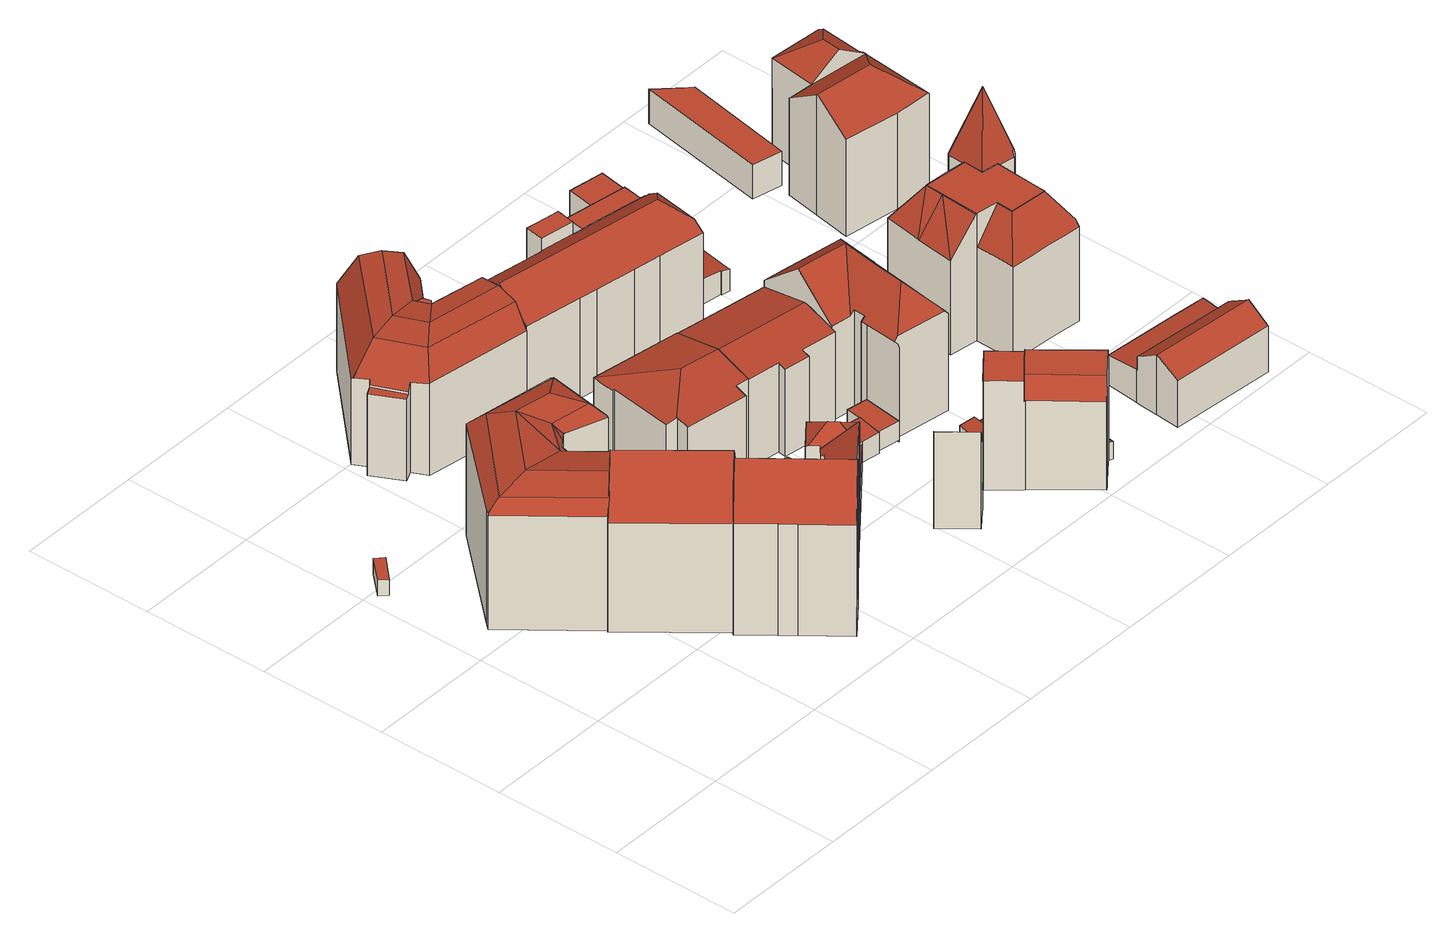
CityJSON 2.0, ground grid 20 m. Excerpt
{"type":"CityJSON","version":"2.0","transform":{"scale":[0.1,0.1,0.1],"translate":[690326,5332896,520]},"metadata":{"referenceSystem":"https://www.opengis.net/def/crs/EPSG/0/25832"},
"CityObjects":{
"building1":{"type":"Building","attributes":{"Gemeindeschluessel":"09162000","HoeheDach":"524.700","HoeheGrund":"522.080","Methode":"2000","NiedrigsteTraufeDesGebaeudes":"524.700","Geometrietyp2DReferenz":"3000","function":"51009_1610","roofType":"1000","measuredHeight":2.62},"geometry":[{"type":"MultiSurface","lod":"2","boundaries":[[[0,1,2,3]],[[4,5,6,7]],[[7,0,3,4]],[[5,2,1,6]],[[4,3,2,5]],[[6,1,0,7]]],"semantics":{"surfaces":[{"type":"RoofSurface"},{"type":"GroundSurface"},{"type":"WallSurface"}],"values":[0,1,2,2,2,2]}}]},
"building2":{"type":"Building","attributes":{"Gemeindeschluessel":"09162000","HoeheDach":"543.090","HoeheGrund":"521.630","Methode":"2000","NiedrigsteTraufeDesGebaeudes":"539.768","Geometrietyp2DReferenz":"3000","function":"31001_1000","roofType":"3100","measuredHeight":21.46,"storeysAboveGround":5},"geometry":[{"type":"MultiSurface","lod":"2","boundaries":[[[8,9,10,11]],[[12,13,14,8,11,15,16,17,18]],[[14,19,20,21,22,9,8]],[[21,20,23,24]],[[13,12,25,26,27]],[[20,19,28,23]],[[23,29,24]],[[30,31,32,33,34]],[[35,25,12,18,36]],[[37,29,23]],[[15,11,10,34,33]],[[38,39,40,41]],[[37,38,42,29]],[[14,13,27,28,19]],[[31,29,42,41]],[[15,33,32,16]],[[9,22,30,34,10]],[[17,43,40,39,36,18]],[[31,41,40,43,32]],[[24,29,31,30]],[[28,27,26,37,23]],[[37,35,36,39,38]],[[38,41,42]],[[43,17,16,32]],[[22,21,24,30]],[[25,35,37,26]]],"semantics":{"surfaces":[{"type":"WallSurface"},{"type":"GroundSurface"},{"type":"RoofSurface"}],"values":[0,1,0,2,0,2,2,2,0,2,0,2,2,0,2,0,2,0,2,2,2,2,2,0,2,2]}}]},
"building3":{"type":"Building","attributes":{"Gemeindeschluessel":"09162000","HoeheDach":"545.956","HoeheGrund":"521.390","Methode":"2000","NiedrigsteTraufeDesGebaeudes":"538.821","Geometrietyp2DReferenz":"3000","function":"31001_9998","roofType":"3100","measuredHeight":24.57,"storeysAboveGround":5},"geometry":[{"type":"MultiSurface","lod":"2","boundaries":[[[44,45,46,47]],[[48,49,50,51]],[[46,52,53,54,55,47]],[[48,56,57,58,59,49]],[[54,53,58,57]],[[60,50,49,59,58,53,52,46,45,61]],[[62,61,45,44,63,64]],[[65,66,67,68,64,63,44,47,55,54,57,56,48,51]],[[68,67,69,70,62,64]],[[67,66,65,51,50,60,71,69]],[[70,69,71,60,61,62]]],"semantics":{"surfaces":[{"type":"WallSurface"},{"type":"RoofSurface"},{"type":"GroundSurface"}],"values":[0,0,0,0,0,1,0,2,0,0,1]}}]},
"building4":{"type":"Building","attributes":{"Gemeindeschluessel":"09162000","HoeheDach":"545.020","HoeheGrund":"521.155","Methode":"2000","NiedrigsteTraufeDesGebaeudes":"539.313","Geometrietyp2DReferenz":"3000","function":"31001_1000","roofType":"3100","measuredHeight":23.86,"storeysAboveGround":5},"geometry":[{"type":"MultiSurface","lod":"2","boundaries":[[[72,73,74,75]],[[76,77,78,79]],[[80,81,82,83]],[[79,78,69,84]],[[85,86,87,88]],[[89,90,91,92]],[[93,94,87,86]],[[81,95,92,91,82]],[[96,97,98,99]],[[90,89,100,101]],[[96,102,103,104,97]],[[105,77,76,106]],[[107,108,109,110]],[[107,84,69,111,108]],[[85,112,113,93,86]],[[98,97,104,114,115]],[[116,117,103,102]],[[89,92,95,118,119,120,121,100]],[[114,104,103,117,87,94]],[[88,87,117,116]],[[81,80,109,108,111,122,74,73,118,95]],[[120,119,123]],[[109,80,83,124,110]],[[112,101,100,121,120,113]],[[105,122,111,69,78,77]],[[106,75,74,122,105]],[[113,120,123,115,114,94,93]],[[96,99,72,75,106,76,79,84,107,110,124,83,82,91,90,101,112,85,88,116,102]],[[118,73,72,99,98,115,123,119]]],"semantics":{"surfaces":[{"type":"WallSurface"},{"type":"RoofSurface"},{"type":"GroundSurface"}],"values":[0,0,0,0,0,0,1,0,0,0,0,0,0,0,0,1,0,1,1,0,1,0,0,0,1,0,1,2,0]}}]},
"building5":{"type":"Building","attributes":{"Gemeindeschluessel":"09162000","HoeheDach":"524.525","HoeheGrund":"522.550","Methode":"1000","NiedrigsteTraufeDesGebaeudes":"524.525","Geometrietyp2DReferenz":"3000","function":"31001_2000","roofType":"1000","measuredHeight":1.98},"geometry":[{"type":"MultiSurface","lod":"2","boundaries":[[[125,126,127,128]],[[129,130,131,132]],[[132,125,128,129]],[[130,127,126,131]],[[131,126,125,132]],[[129,128,127,130]]],"semantics":{"surfaces":[{"type":"RoofSurface"},{"type":"GroundSurface"},{"type":"WallSurface"}],"values":[0,1,2,2,2,2]}}]},
"building6":{"type":"Building","attributes":{"Gemeindeschluessel":"09162000","HoeheDach":"541.980","HoeheGrund":"522.640","Methode":"2000","NiedrigsteTraufeDesGebaeudes":"536.050","Geometrietyp2DReferenz":"3000","function":"31001_9998","roofType":"3100","measuredHeight":19.34,"storeysAboveGround":5},"geometry":[{"type":"MultiSurface","lod":"2","boundaries":[[[133,134,135,136,137]],[[138,139,140,141,142,143]],[[137,136,144,145]],[[138,146,139]],[[147,148,149,150]],[[151,152,153,154]],[[150,149,155,156]],[[136,146,157,144]],[[158,159,160,161]],[[144,162,163,145]],[[164,165,163,162,166,159,158]],[[167,168,169,152,151,170]],[[171,140,139]],[[172,156,155,173,135,134]],[[174,175,176,177,178]],[[142,141,179]],[[135,173,146,136]],[[172,175,174,168,167,180,181,182,164,158,161,183,184,147,150,156]],[[157,166,162,144]],[[181,180,185,154,153,186]],[[143,157,146,138]],[[184,187,148,147]],[[173,155,149,148,187,171,139,146]],[[175,172,134,133,176]],[[176,133,137,177]],[[167,170,185,180]],[[142,179,188,160,159,166,157]],[[182,181,186,189,190]],[[182,190,165,164]],[[184,183,188,179,141,140,171,187]],[[174,178,169,168]],[[170,151,154,185]],[[186,153,152,169,178,177,137,145,189]],[[142,157,143]],[[189,145,163,165,190]],[[161,160,188,183]]],"semantics":{"surfaces":[{"type":"RoofSurface"},{"type":"WallSurface"},{"type":"GroundSurface"}],"values":[0,0,0,1,1,1,1,0,1,0,1,1,1,1,1,1,0,2,0,1,1,1,0,1,0,1,0,1,1,1,1,0,0,1,0,1]}}]},
"building7":{"type":"Building","attributes":{"Gemeindeschluessel":"09162000","HoeheDach":"538.130","HoeheGrund":"522.330","Methode":"2000","NiedrigsteTraufeDesGebaeudes":"536.106","Geometrietyp2DReferenz":"3000","function":"31001_1000","roofType":"3200","measuredHeight":15.8,"storeysAboveGround":3},"geometry":[{"type":"MultiSurface","lod":"2","boundaries":[[[191,192,193,194]],[[193,195,196,194]],[[197,198,199,200]],[[201,202,203,204]],[[205,206,207,208,209,210]],[[210,209,211,212]],[[204,203,198,197]],[[213,214,194,196,215,216]],[[198,203,202,192,191,208,207,199]],[[200,199,207,206]],[[202,201,217,195,193,192]],[[208,191,194,214,213,211,209]],[[217,201,204,197,200,206,205,210,212,216,215,196,195]],[[212,211,213,216]]],"semantics":{"surfaces":[{"type":"RoofSurface"},{"type":"WallSurface"},{"type":"GroundSurface"}],"values":[0,1,1,1,1,1,1,1,0,1,1,0,2,1]}}]},
"building8":{"type":"Building","attributes":{"Gemeindeschluessel":"09162000","HoeheDach":"526.024","HoeheGrund":"521.950","Methode":"1000","NiedrigsteTraufeDesGebaeudes":"525.546","Geometrietyp2DReferenz":"3000","function":"31001_2000","roofType":"1000","measuredHeight":4.07},"geometry":[{"type":"MultiSurface","lod":"2","boundaries":[[[218,219,220,221,222,223,224]],[[221,225,226,222]],[[219,218,224,227,228,229]],[[219,229,230,220]],[[220,230,225,221]],[[229,228,227,231,226,225,230]],[[231,227,224,223,222,226]]],"semantics":{"surfaces":[{"type":"GroundSurface"},{"type":"WallSurface"},{"type":"RoofSurface"}],"values":[0,1,1,1,1,2,1]}}]},
"building9":{"type":"Building","attributes":{"Gemeindeschluessel":"09162000","HoeheDach":"524.931","HoeheGrund":"521.340","Methode":"1000","NiedrigsteTraufeDesGebaeudes":"523.493","Geometrietyp2DReferenz":"3000","function":"31001_2000","roofType":"2100","measuredHeight":3.59},"geometry":[{"type":"MultiSurface","lod":"2","boundaries":[[[232,233,234,235]],[[236,237,238,239]],[[240,241,233,232]],[[238,237,234,233,241]],[[240,232,235,236,239]],[[239,238,241,240]],[[235,234,237,236]]],"semantics":{"surfaces":[{"type":"WallSurface"},{"type":"RoofSurface"},{"type":"GroundSurface"}],"values":[0,0,0,1,2,0,0]}}]},
"building10":{"type":"Building","attributes":{"Gemeindeschluessel":"09162000","HoeheDach":"537.160","HoeheGrund":"521.330","Methode":"2000","NiedrigsteTraufeDesGebaeudes":"532.680","Geometrietyp2DReferenz":"3000","function":"31001_1000","roofType":"2100","measuredHeight":15.83,"storeysAboveGround":4},"geometry":[{"type":"MultiSurface","lod":"2","boundaries":[[[242,243,244,245,246,247,248]],[[249,250,248,247,246,251]],[[246,245,252,251]],[[250,249,251,252,253,254,255]],[[250,255,242,248]],[[255,254,243,242]],[[253,252,245,244]],[[244,243,254,253]]],"semantics":{"surfaces":[{"type":"WallSurface"},{"type":"GroundSurface"},{"type":"RoofSurface"}],"values":[0,1,0,0,0,2,2,0]}}]},
"building11":{"type":"Building","attributes":{"Gemeindeschluessel":"09162000","HoeheDach":"525.317","HoeheGrund":"521.870","Methode":"1000","NiedrigsteTraufeDesGebaeudes":"525.317","Geometrietyp2DReferenz":"3000","function":"31001_2000","roofType":"1000","measuredHeight":3.45},"geometry":[{"type":"MultiSurface","lod":"2","boundaries":[[[256,257,258,259]],[[260,261,262,256,259,263,264,265]],[[257,266,267,268,269,270,271,258]],[[261,260,265,269,268,267]],[[261,267,266,262]],[[259,258,271,263]],[[270,269,265,264,263,271]],[[262,266,257,256]]],"semantics":{"surfaces":[{"type":"WallSurface"},{"type":"GroundSurface"},{"type":"RoofSurface"}],"values":[0,1,2,0,0,0,0,0]}}]},
"building12":{"type":"Building","attributes":{"Gemeindeschluessel":"09162000","HoeheDach":"538.040","HoeheGrund":"521.870","Methode":"2000","NiedrigsteTraufeDesGebaeudes":"536.012","Geometrietyp2DReferenz":"3000","function":"31001_1000","roofType":"3100","measuredHeight":16.17,"storeysAboveGround":3},"geometry":[{"type":"MultiSurface","lod":"2","boundaries":[[[272,273,274,275,276,277,278,279,280,281]],[[282,273,272,283]],[[284,274,273,282]],[[285,277,276,286]],[[283,272,281,287]],[[279,288,289,280]],[[278,277,285,290,291,292,288,279]],[[281,280,289,293,294,287]],[[293,289,288,292]],[[295,275,274,284]],[[286,276,275,295]],[[291,290,285,286,295,284,282,283,287,294,293,292]]],"semantics":{"surfaces":[{"type":"RoofSurface"},{"type":"WallSurface"},{"type":"GroundSurface"}],"values":[0,1,1,1,1,0,1,1,1,1,1,2]}}]},
"building13":{"type":"Building","attributes":{"Gemeindeschluessel":"09162000","HoeheDach":"525.142","HoeheGrund":"522.040","Methode":"1000","NiedrigsteTraufeDesGebaeudes":"525.142","Geometrietyp2DReferenz":"3000","function":"31001_2000","roofType":"1000","measuredHeight":3.1},"geometry":[{"type":"MultiSurface","lod":"2","boundaries":[[[296,297,298,299]],[[300,301,302,303,304,305]],[[306,299,298,307,300,305]],[[303,302,308,309]],[[309,308,297,296]],[[307,298,297,308,302,301,300]],[[299,306,305,304,303,309,296]]],"semantics":{"surfaces":[{"type":"WallSurface"},{"type":"RoofSurface"},{"type":"GroundSurface"}],"values":[0,0,0,0,0,1,2]}}]},
"building14":{"type":"Building","attributes":{"Gemeindeschluessel":"09162000","HoeheDach":"542.380","HoeheGrund":"522.089","Methode":"2000","NiedrigsteTraufeDesGebaeudes":"532.380","Geometrietyp2DReferenz":"3000","function":"31001_1000","roofType":"3300","measuredHeight":20.29,"storeysAboveGround":6},"geometry":[{"type":"MultiSurface","lod":"2","boundaries":[[[310,311,312,313,314,315]],[[316,317,318,319]],[[320,321,322,323]],[[324,325,315,314,326,327,328,329,330,331]],[[332,318,317,333]],[[334,335,336,337]],[[336,338,339,340,337]],[[341,342,343,319,318,332,344]],[[345,346,347,348]],[[324,331,349,350]],[[320,351,338,336,335,321]],[[342,323,322,352,353,343]],[[354,355,356,333,317,316,357]],[[358,330,329,359]],[[360,361,362,363]],[[364,365,366,334,337,340]],[[333,356,362,361,344,332]],[[367,339,338,351]],[[368,325,324,350]],[[341,344,361,360]],[[348,347,366,365]],[[369,357,343,353]],[[314,313,326]],[[310,315,325,368]],[[370,371,372,373]],[[327,346,345,374,328]],[[319,343,357,316]],[[334,366,347,346,327,326,313,312,372,371,375,352,322,321,335]],[[370,354,357,369,375,371]],[[359,329,328,374]],[[353,352,375,369]],[[354,370,373,311,310,368,350,349,358,359,374,345,348,365,364,367,351,320,323,342,341,360,363,355]],[[373,372,312,311]],[[363,362,356,355]],[[364,340,339,367]],[[349,331,330,358]]],"semantics":{"surfaces":[{"type":"WallSurface"},{"type":"RoofSurface"},{"type":"GroundSurface"}],"values":[0,1,0,1,0,0,1,0,0,0,0,0,0,0,0,0,1,0,0,0,0,1,1,0,0,0,0,1,0,0,0,2,0,0,0,0]}}]},
"building15":{"type":"Building","attributes":{"Gemeindeschluessel":"09162000","HoeheDach":"539.310","HoeheGrund":"520.960","Methode":"2000","NiedrigsteTraufeDesGebaeudes":"535.505","Geometrietyp2DReferenz":"3000","function":"31001_1000","roofType":"1000","measuredHeight":18.35,"storeysAboveGround":4},"geometry":[{"type":"MultiSurface","lod":"2","boundaries":[[[376,377,378,379,380,381,382,383]],[[384,385,386,387,388,389,390]],[[382,381,386,385,391,392]],[[383,382,392,393,394]],[[392,391,393]],[[395,396,390,389]],[[385,384,391]],[[397,394,393,398,399]],[[387,386,381,380]],[[400,401,402,403]],[[402,401,376,383,394,397]],[[404,405,396,395,406,407]],[[408,399,398,393,391,384,390,396,405,404]],[[377,376,401,400]],[[409,410,403,402,397,399,408,404,407]],[[379,378,377,400,403,410,409,407,406,395,389,388,387,380]]],"semantics":{"surfaces":[{"type":"WallSurface"},{"type":"RoofSurface"},{"type":"GroundSurface"}],"values":[0,0,1,1,0,0,0,0,0,0,1,0,1,0,0,2]}}]},
"building16":{"type":"Building","attributes":{"Gemeindeschluessel":"09162000","HoeheDach":"525.257","HoeheGrund":"521.660","Methode":"2000","NiedrigsteTraufeDesGebaeudes":"525.113","Geometrietyp2DReferenz":"3000","function":"31001_2000","roofType":"1000","measuredHeight":3.6},"geometry":[{"type":"MultiSurface","lod":"2","boundaries":[[[411,412,413,414,415]],[[416,417,418,419,420]],[[417,414,413,418]],[[420,411,415,416]],[[419,412,411,420]],[[416,415,414,417]],[[418,413,412,419]]],"semantics":{"surfaces":[{"type":"RoofSurface"},{"type":"GroundSurface"},{"type":"WallSurface"}],"values":[0,1,2,2,2,2,2]}}]},
"building17":{"type":"Building","attributes":{"Gemeindeschluessel":"09162000","HoeheDach":"528.209","HoeheGrund":"521.370","Methode":"2000","NiedrigsteTraufeDesGebaeudes":"524.190","Geometrietyp2DReferenz":"3000","function":"31001_2000","roofType":"1000","measuredHeight":6.84},"geometry":[{"type":"MultiSurface","lod":"2","boundaries":[[[421,422,423,424]],[[425,426,427,422,421,428,429]],[[430,431,425,429]],[[432,433,423,422,427]],[[424,423,433,434]],[[434,435,430,429,428,421,424]],[[430,435,434,433,432,436,431]],[[427,426,436,432]],[[431,436,426,425]]],"semantics":{"surfaces":[{"type":"WallSurface"},{"type":"RoofSurface"},{"type":"GroundSurface"}],"values":[0,0,0,1,0,2,0,0,1]}}]},
"building18":{"type":"Building","attributes":{"Gemeindeschluessel":"09162000","HoeheDach":"542.742","HoeheGrund":"521.650","Methode":"2000","NiedrigsteTraufeDesGebaeudes":"537.070","Geometrietyp2DReferenz":"3000","function":"31001_1000","roofType":"3200","measuredHeight":21.09,"storeysAboveGround":4},"geometry":[{"type":"MultiSurface","lod":"2","boundaries":[[[437,438,439,440,441,442]],[[443,444,445,446,447,448]],[[449,450,451,452,453]],[[454,455,456,449,457,458]],[[457,453,452,442,441,459,460,458]],[[461,462,463,464,465,466]],[[467,468,443,448,469,470,471,472]],[[469,448,447,446,473,474,450,475,476]],[[477,478,439,438,474,473]],[[479,480,481,482]],[[449,453,457]],[[464,463,480,479]],[[478,477,445,444,443,468,467,472,465,466,465,464,479,482,455,454,458,460,459,441,440,439]],[[461,466,465,472,471,462]],[[482,481,456,455]],[[451,450,474,438,437,442,452]],[[477,473,446,445]],[[469,476,470]],[[471,470,476,475,450,449,456,481,480,463,462]]],"semantics":{"surfaces":[{"type":"WallSurface"},{"type":"RoofSurface"},{"type":"GroundSurface"}],"values":[0,0,1,0,0,0,0,1,0,0,1,0,2,0,0,1,0,1,1]}}]},
"building19":{"type":"Building","attributes":{"Gemeindeschluessel":"09162000","HoeheDach":"525.136","HoeheGrund":"521.150","Methode":"1000","NiedrigsteTraufeDesGebaeudes":"523.951","Geometrietyp2DReferenz":"3000","function":"31001_2000","roofType":"2100","measuredHeight":3.99},"geometry":[{"type":"MultiSurface","lod":"2","boundaries":[[[483,484,485,486]],[[487,488,484,483]],[[486,485,489,490]],[[491,492,488,487]],[[486,490,491,487,483]],[[490,489,492,491]],[[484,488,492,489,485]]],"semantics":{"surfaces":[{"type":"WallSurface"},{"type":"GroundSurface"},{"type":"RoofSurface"}],"values":[0,0,0,0,1,0,2]}}]},
"building20":{"type":"Building","attributes":{"Gemeindeschluessel":"09162000","HoeheDach":"526.308","HoeheGrund":"522.000","Methode":"2000","NiedrigsteTraufeDesGebaeudes":"525.634","Geometrietyp2DReferenz":"3000","function":"31001_9998","roofType":"1000","measuredHeight":4.31},"geometry":[{"type":"MultiSurface","lod":"2","boundaries":[[[493,494,495,496]],[[497,498,499,500,501,502,503,496,495,504,505,506,507,508]],[[509,510,511,512,513,514,515,494,493]],[[503,502,510,509,493,496]],[[505,516,517,506]],[[511,510,502,501]],[[500,512,511,501]],[[514,518,519,515]],[[500,499,498,497,508,520,521,518,514,513,512]],[[522,520,508,507,506,517]],[[518,521,520,522,517,516,519]],[[494,515,519,516,505,504,495]]],"semantics":{"surfaces":[{"type":"WallSurface"},{"type":"GroundSurface"},{"type":"RoofSurface"}],"values":[0,1,2,0,0,0,0,0,0,0,2,0]}}]},
"building21":{"type":"Building","attributes":{"Gemeindeschluessel":"09162000","HoeheDach":"530.110","HoeheGrund":"520.160","Methode":"2000","NiedrigsteTraufeDesGebaeudes":"525.075","Geometrietyp2DReferenz":"3000","function":"31001_9998","roofType":"3100","measuredHeight":9.95,"storeysAboveGround":2},"geometry":[{"type":"MultiSurface","lod":"2","boundaries":[[[523,524,525,526]],[[527,528,529,530]],[[531,532,533,534,535,536,537,538,539]],[[540,541,542,526,525,543]],[[523,544,545,546,547,548,524]],[[529,549,531,539,550,530]],[[551,552,553,554]],[[554,545,544,523,526,542,541,527,530,550,539,538,537,536,555,556,557,551]],[[557,558,552,551]],[[528,540,543,549,529]],[[536,535,559,555]],[[560,547,546,553,552,558,561,559,535,534]],[[541,540,528,527]],[[554,553,546,545]],[[543,525,524,548,562,533,532,531,549]],[[561,558,557,556,555,559]],[[562,548,547,560,534,533]]],"semantics":{"surfaces":[{"type":"WallSurface"},{"type":"GroundSurface"},{"type":"RoofSurface"}],"values":[0,0,0,0,0,0,0,1,0,2,0,2,0,0,2,0,0]}}]},
"building22":{"type":"Building","attributes":{"Gemeindeschluessel":"09162000","HoeheDach":"552.760","HoeheGrund":"521.020","Methode":"2000","NiedrigsteTraufeDesGebaeudes":"536.355","Geometrietyp2DReferenz":"3000","function":"31001_9998","roofType":"1000","measuredHeight":31.74,"storeysAboveGround":4},"geometry":[{"type":"MultiSurface","lod":"2","boundaries":[[[563,564,565,566,567,568,569,570,571,572,573,574,575]],[[576,577,578,569,568,579,580,581,582,583]],[[584,585,586,587]],[[588,586,585,589,590,591,592,593,594,595,596,597,598,599]],[[564,563,600]],[[601,585,584]],[[602,603,601,604,605,606]],[[607,587,608,609]],[[610,611,609,608,612,599,598,613,614,615,616,617]],[[618,619,620,621,575,574]],[[622,623,624,625]],[[626,627,600,628,602,606]],[[629,630,631,632,633,610,617]],[[581,580,579,568,567,634,635,622,636,582]],[[634,637,627,626,638,639]],[[601,590,589]],[[607,609,611]],[[640,605,604,584,587,641]],[[625,624,642,643]],[[620,619,644,593,592,645]],[[622,625,643,646,636]],[[587,599,612,608]],[[567,566,565,564,600,627,637,634]],[[647,645,592,591]],[[587,586,588,599]],[[644,619,618,574,573,572,571,570,569,578,577,576,583,648,649,650,630,629,617,616,615,614,613,598,597,596,595,594,593]],[[632,651,641,587,607,633]],[[647,591,590,601,603,602]],[[628,600,563,575,621,647,602]],[[582,636,646,643,642,631,630,650,649,648,583]],[[621,620,645,647]],[[633,607,611,610]],[[604,601,584]],[[635,634,639,652,623,622]],[[631,642,624,623,652,639,638,626,606,605,640,641,651,632]],[[601,589,585]]],"semantics":{"surfaces":[{"type":"WallSurface"},{"type":"RoofSurface"},{"type":"GroundSurface"}],"values":[0,0,1,0,0,1,0,1,0,0,0,0,0,1,0,0,1,0,0,0,1,1,1,1,1,2,0,1,1,0,1,1,1,0,1,1]}}]},
"building23":{"type":"Building","attributes":{"Gemeindeschluessel":"09162000","HoeheDach":"526.774","HoeheGrund":"521.180","Methode":"1000","NiedrigsteTraufeDesGebaeudes":"526.774","Geometrietyp2DReferenz":"3000","function":"31001_2000","roofType":"1000","measuredHeight":5.59},"geometry":[{"type":"MultiSurface","lod":"2","boundaries":[[[653,654,655,656]],[[657,658,659,660]],[[653,656,659,658,661]],[[654,662,657,660,655]],[[653,661,662,654]],[[655,660,659,656]],[[662,661,658,657]]],"semantics":{"surfaces":[{"type":"WallSurface"},{"type":"GroundSurface"},{"type":"RoofSurface"}],"values":[0,0,1,2,0,0,0]}}]},
"building24":{"type":"Building","attributes":{"Gemeindeschluessel":"09162000","HoeheDach":"540.750","HoeheGrund":"520.868","Methode":"2000","NiedrigsteTraufeDesGebaeudes":"536.560","Geometrietyp2DReferenz":"3000","function":"31001_1000","roofType":"3200","measuredHeight":19.88,"storeysAboveGround":4},"geometry":[{"type":"MultiSurface","lod":"2","boundaries":[[[663,664,665,666]],[[667,668,669,670,671]],[[672,665,664,673,674,675]],[[676,677,671,670,678]],[[675,674,679,680]],[[676,678,681,682]],[[674,673,683,684,679]],[[685,667,671,677]],[[686,666,665,672,687,688]],[[680,689,690,681,678,670,669,687,672]],[[686,685,677,676,682,691,692,693,694,663,666]],[[672,675,680]],[[691,690,689,692]],[[668,688,687,669]],[[682,681,690,691]],[[663,694,683,673,664]],[[693,692,689,680,679,684]],[[693,684,683,694]],[[685,686,688,668,667]]],"semantics":{"surfaces":[{"type":"WallSurface"},{"type":"RoofSurface"},{"type":"GroundSurface"}],"values":[0,1,1,0,1,0,1,0,0,1,2,0,0,1,0,0,0,0,0]}}]}
},
"vertices":[
[12,565,47],[45,599,47],[33,610,47],[1,576,47],[1,576,21],[33,610,21],[45,599,21],[12,565,21],
[142,303,16],[142,303,203],[44,424,203],[44,424,16],[239,460,16],[208,436,16],[249,386,16],[51,432,16],[180,576,16],[326,555,16],[309,443,16],[249,386,198],[236,376,219],[191,341,231],[158,314,219],[194,428,219],[122,426,231],[239,460,206],[224,449,208],[208,436,213],[217,425,198],[210,517,231],[68,425,219],[192,553,219],[180,576,198],[51,432,204],[45,425,205],[239,460,205],[309,443,199],[232,474,219],[296,464,219],[309,446,202],[325,549,203],[308,535,219],[268,508,231],[326,555,198],
[249,386,14],[249,386,197],[284,343,197],[284,343,14],[312,308,14],[312,308,197],[350,261,198],[350,261,14],[287,346,193],[291,349,188],[291,349,14],[287,346,14],[316,311,14],[319,314,14],[319,314,188],[316,311,193],[300,221,260],[197,345,260],[142,303,193],[197,345,14],[142,303,14],[300,221,14],[271,198,14],[246,177,14],[245,178,14],[246,177,193],[245,178,193],[271,198,225],
[409,102,11],[409,102,240],[401,95,249],[401,95,11],[299,112,11],[299,112,193],[283,131,194],[283,131,11],[404,195,194],[403,179,203],[403,179,11],[404,195,11],[246,177,11],[431,210,11],[431,210,194],[473,244,194],[473,244,11],[429,176,199],[429,176,11],[423,170,11],[423,170,199],[433,208,196],[469,204,217],[419,172,196],[496,173,11],[496,173,197],[477,158,198],[477,158,11],[429,182,194],[429,182,11],[517,190,11],[517,190,194],[514,187,197],[347,52,193],[347,52,11],[350,261,11],[350,261,194],[383,220,194],[383,220,11],[298,219,250],[443,195,11],[443,195,196],[479,191,217],[476,157,198],[479,236,11],[479,236,194],[409,103,239],[473,154,239],[441,193,194],[441,193,193],[399,94,250],[473,154,194],[401,198,11],
[359,376,45],[367,430,45],[344,434,45],[336,379,45],[336,379,25],[344,434,25],[367,430,25],[359,376,25],
[406,683,214],[411,710,219],[412,716,220],[294,734,220],[257,706,214],[331,763,210],[333,764,210],[341,771,210],[337,783,210],[323,785,210],[321,786,210],[274,780,220],[228,774,214],[331,763,214],[366,776,26],[366,776,171],[420,768,169],[420,768,26],[218,706,160],[218,706,164],[197,755,164],[197,755,160],[420,767,172],[420,767,26],[321,786,214],[407,846,26],[407,846,170],[358,797,173],[358,797,26],[371,881,220],[349,902,214],[329,922,26],[329,922,170],[392,861,214],[208,701,26],[225,709,26],[225,709,174],[208,701,160],[341,771,192],[411,710,26],[417,749,214],[237,686,26],[403,661,26],[403,661,178],[237,686,177],[237,686,176],[337,783,185],[184,748,26],[200,757,26],[189,779,26],[335,789,26],[342,768,26],[184,748,160],[200,757,170],[342,768,199],[335,789,196],[190,777,168],[189,779,166],
[468,453,181],[531,443,181],[543,523,161],[400,544,161],[543,523,23],[400,544,23],[498,367,23],[498,367,161],[397,382,161],[397,382,23],[522,384,23],[522,384,166],[501,387,166],[501,387,23],[399,402,23],[400,402,23],[400,402,166],[399,402,166],[382,406,162],[382,406,23],[397,507,162],[397,507,23],[395,508,161],[397,527,161],[397,527,23],[395,508,23],[531,443,23],
[538,330,19],[533,293,19],[498,298,19],[503,334,19],[514,333,19],[529,332,19],[538,331,19],[503,334,56],[514,333,56],[538,331,55],[538,330,56],[533,293,60],[498,298,60],[529,332,56],
[547,291,13],[547,291,35],[604,283,45],[604,283,13],[628,279,13],[628,279,49],[517,190,49],[517,190,13],[479,236,13],[479,236,35],
[586,122,172],[603,136,150],[603,136,127],[620,149,127],[620,149,13],[603,136,13],[586,122,13],[643,88,13],[625,74,13],[660,101,13],[660,101,127],[643,88,127],[643,88,150],[625,74,172],
[628,279,19],[628,279,53],[604,283,53],[604,283,19],[665,311,19],[658,279,19],[657,275,19],[610,324,19],[665,315,19],[666,315,19],[657,275,53],[658,279,53],[665,311,53],[666,315,53],[665,315,53],[610,324,53],
[575,377,165],[573,364,162],[614,358,162],[616,371,165],[673,363,165],[674,369,167],[680,411,178],[681,422,180],[531,443,180],[522,384,165],[573,364,19],[575,377,19],[614,358,19],[674,369,19],[673,363,19],[522,384,19],[692,500,160],[543,523,160],[680,411,19],[681,422,19],[692,500,19],[543,523,19],[531,443,19],[616,371,19],
[703,335,20],[703,335,51],[695,273,51],[695,273,20],[658,279,51],[662,297,51],[666,315,51],[666,315,20],[662,297,20],[658,279,20],[660,278,20],[660,278,51],[670,340,51],[670,340,20],
[704,614,21],[721,721,21],[721,721,186],[718,704,198],[707,632,198],[704,614,185],[723,764,157],[725,777,157],[626,792,157],[624,779,157],[593,740,21],[593,740,187],[617,737,187],[617,737,21],[587,633,185],[630,626,185],[682,673,224],[412,715,224],[411,710,220],[403,661,185],[493,647,185],[523,642,185],[626,792,124],[725,777,124],[540,751,185],[593,743,185],[593,743,205],[540,751,205],[598,772,205],[563,777,205],[544,780,205],[626,794,21],[624,779,21],[624,779,175],[626,794,124],[420,767,21],[420,767,186],[512,753,186],[512,753,21],[523,642,21],[587,633,21],[598,772,21],[618,739,185],[618,739,175],[723,764,21],[725,779,21],[725,779,124],[723,764,175],[493,647,21],[403,661,21],[627,800,21],[627,800,124],[726,785,124],[726,785,21],[544,780,21],[539,749,21],[539,749,186],[563,777,21],[630,626,21],[717,724,175],[717,722,21],[717,722,186],[719,721,186],[719,721,21],[411,710,21],[717,724,185],
[803,10,168],[803,10,10],[812,17,10],[845,43,10],[846,43,10],[846,43,167],[845,43,193],[812,17,184],[777,128,189],[777,128,168],[797,103,169],[797,103,10],[777,128,10],[755,155,10],[755,155,189],[776,127,189],[776,127,193],[762,116,189],[744,101,184],[743,169,10],[743,169,189],[728,88,155],[744,101,189],[728,88,189],[797,5,10],[797,5,155],[730,87,156],[730,87,10],[693,128,189],[693,129,189],[693,129,10],[693,128,10],[699,122,189],[699,122,10],[728,88,10],
[743,169,52],[755,155,53],[763,202,53],[738,206,51],[733,182,51],[733,182,17],[738,206,17],[763,202,17],[755,155,17],[743,169,17],
[763,202,14],[763,202,42],[811,195,42],[811,195,14],[755,155,74],[759,179,75],[759,179,50],[759,179,14],[755,155,14],[797,103,14],[797,103,82],[807,171,50],[809,180,47],[809,180,14],[807,171,14],[807,171,82],
[725,496,171],[823,481,171],[823,481,16],[725,496,16],[692,500,16],[692,500,171],[788,268,16],[801,351,16],[810,412,16],[810,412,175],[801,351,175],[788,268,175],[705,365,171],[765,423,227],[715,431,227],[683,435,227],[674,370,171],[705,365,16],[712,364,16],[712,364,178],[674,369,171],[674,369,16],[683,435,16],[674,370,16],[695,273,171],[696,276,175],[703,335,173],[703,335,16],[696,276,16],[695,273,16],[702,281,16],[783,269,16],[783,269,182],[702,281,182],[697,282,175],[697,282,16],[814,415,171],[823,480,172],[755,358,227],[749,315,227],[814,415,16],[823,480,16],[704,345,16],[704,345,173],[710,344,179],[710,344,16],
[846,43,11],[846,43,41],[797,103,51],[797,103,11],[852,41,11],[852,41,40],[809,180,51],[809,180,11],[872,170,11],[872,170,40],
[743,656,62],[764,788,62],[764,788,20],[743,656,20],[827,828,20],[821,793,20],[796,649,20],[796,647,20],[783,649,20],[783,651,20],[759,654,20],[766,800,20],[772,842,20],[783,908,20],[838,900,20],[839,900,20],[759,654,61],[783,651,58],[783,649,58],[796,647,56],[796,649,56],[821,793,56],[766,800,62],[772,842,63],[783,908,63],[821,793,63],[766,800,63],[839,900,63],[827,828,63],[838,900,63],
[1140,82,2],[1140,82,81],[1137,55,98],[1137,55,2],[1133,14,2],[1133,14,78],[967,28,78],[967,28,2],[970,67,100],[972,92,84],[973,102,78],[973,102,56],[973,103,56],[973,103,2],[973,102,2],[972,92,2],[970,67,2],[1133,16,80],[1133,16,2],[1137,50,2],[1137,50,101],[1140,87,2],[1141,90,2],[1141,90,56],[1140,87,56],[1140,87,78],[970,65,101],[970,65,2],[1151,140,2],[1151,140,51],[1142,100,55],[1142,100,2],[978,155,2],[981,155,2],[1105,144,2],[1105,144,51],[978,155,51],[974,102,56],[981,155,51],[974,102,78],
[1059,384,215],[1059,384,170],[1055,322,172],[1053,302,173],[1051,272,173],[1050,266,164],[1050,266,10],[1051,272,10],[1053,302,10],[1055,322,10],[1059,384,10],[1059,387,10],[1059,387,225],[964,273,10],[997,271,10],[1024,268,10],[1024,268,164],[997,271,164],[964,273,164],[929,276,164],[929,276,10],[973,427,218],[975,458,164],[974,458,164],[936,430,218],[938,463,164],[1008,453,164],[1008,453,215],[1008,453,217],[1064,445,217],[1064,445,10],[1008,453,10],[975,458,10],[974,458,10],[938,463,10],[904,469,10],[904,469,164],[1033,388,215],[1006,426,215],[1004,392,215],[1006,424,215],[1006,424,218],[1006,424,219],[1004,392,219],[935,402,218],[895,409,164],[895,408,164],[887,347,164],[887,348,164],[899,433,164],[899,433,10],[895,409,10],[895,408,10],[887,348,10],[887,347,10],[1061,386,10],[1063,386,10],[1063,386,217],[1061,386,225],[966,309,218],[966,309,219],[967,335,219],[967,335,218],[1031,388,219],[1031,388,218],[1031,388,215],[931,341,10],[932,341,10],[932,341,219],[931,341,219],[931,341,218],[1026,304,218],[999,306,218],[929,277,165],[1027,326,218],[1027,326,219],[1026,304,219],[973,427,219],[936,430,219],[932,340,219],[932,340,164],[1064,443,10],[1064,443,224],[931,312,165],[1036,418,328],[929,277,10],[931,312,10],[932,340,10],[935,402,219],[999,306,219],
[1020,747,12],[1020,747,68],[973,757,68],[973,757,12],[1047,927,68],[1047,927,12],[1010,965,12],[1010,965,68],[1052,922,12],[1052,922,68],
[1145,722,9],[1145,722,172],[1153,721,166],[1153,721,9],[1081,602,166],[1139,598,168],[1097,661,208],[1004,672,208],[994,615,168],[1153,716,166],[1152,788,171],[1108,751,198],[1105,721,198],[1004,674,9],[994,615,9],[1004,674,206],[1066,801,167],[1057,727,166],[1014,729,168],[1014,729,9],[1153,796,166],[1067,803,166],[1081,602,9],[1141,598,9],[1152,715,166],[1141,598,166],[1057,726,167],[1016,728,168],[1016,728,9],[1057,726,9],[1067,803,9],[1153,796,9]
]}
